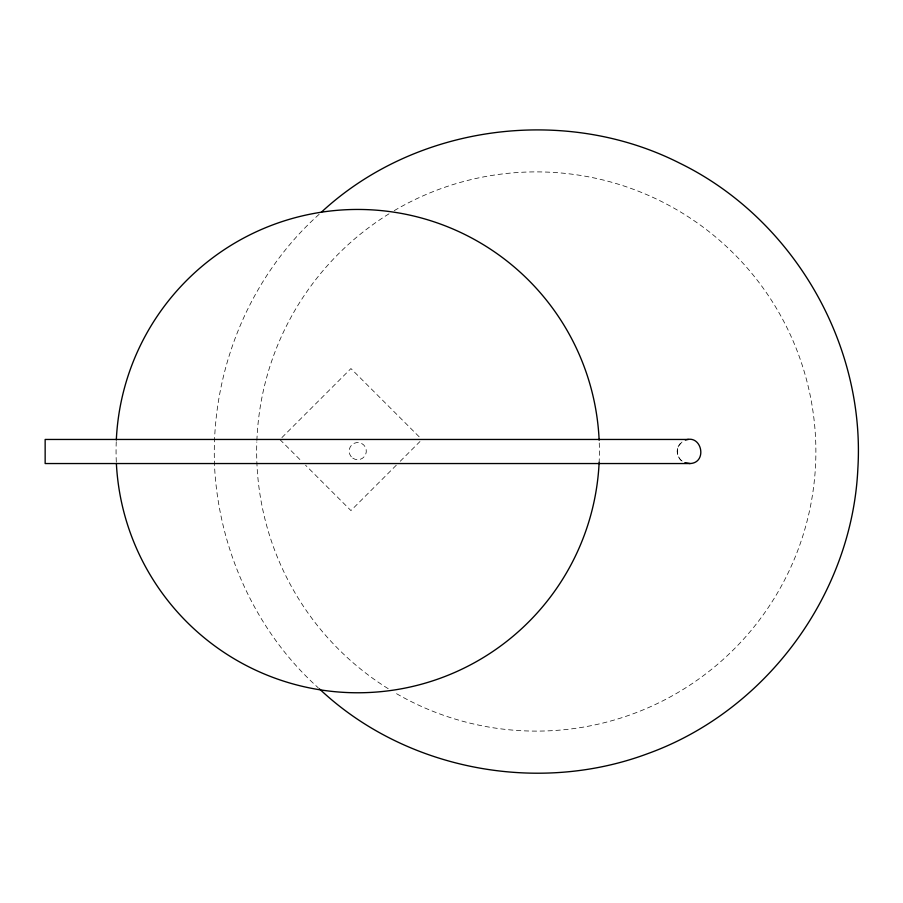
<?xml version="1.0" encoding="UTF-8"?>
<svg xmlns="http://www.w3.org/2000/svg" width="903" height="903" viewBox="0 0 903 903"><rect width="100%" height="100%" fill="white"/><g stroke="black" fill="none" stroke-linecap="round" stroke-linejoin="round"><path stroke-width="0.68" stroke-dasharray="4.51 3.39" d="M281.894 437.594L350.928 368.571L419.963 437.594M396.293 465.214L350.928 510.567L305.564 465.214M400.232 461.264L419.963 441.544M319.143 214.316C247.501 278.316 209.044 376.02 214.858 471.637C220.456 553.223 257.163 632.879 318.183 687.736M279.93 439.569L301.625 461.264M116.306 462.009A241.665 241.665 0 0 1 116.261 441.386M599.253 442.955A241.665 241.665 0 0 1 599.14 462.212M394.239 210.647A279.614 279.614 0 0 1 749.964 271.182A279.614 279.614 0 0 1 749.795 632.021A279.614 279.614 0 0 1 394.013 692.217M388.211 688.696A279.614 279.614 0 0 1 256.824 441.872M256.881 440.517A279.614 279.614 0 0 1 389.588 213.458M677.397 449.163C676.516 453.995 678.695 459.334 683.04 461.76A12.078 12.078 0 0 1 682.51 441.477L678.401 446.184L677.397 449.163M352.734 458.103A8.59 8.59 0 0 0 366.279 451.951A8.59 8.59 0 0 0 354.179 443.294A8.59 8.59 0 0 0 352.734 458.103"/><path stroke-width="1.35" d="M321.152 212.397C415.73 124.49 564.578 104.861 679.541 163.082C792.62 218.187 865.559 343.264 857.85 468.815C852.037 594.467 766.083 710.988 647.744 753.644C537.353 794.888 405.086 769.864 319.199 688.684M685.343 440.077C701.902 433.982 707.681 462.776 690.05 463.544L45.15 463.544L45.15 439.456L688.425 439.456M690.05 463.544L684.914 462.675M599.14 462.212A241.665 241.665 0 0 1 358.31 692.77A241.665 241.665 0 0 1 116.374 463.386M116.318 440.009A241.665 241.665 0 0 1 357.825 209.451A241.665 241.665 0 0 1 599.14 440.212"/></g></svg>
